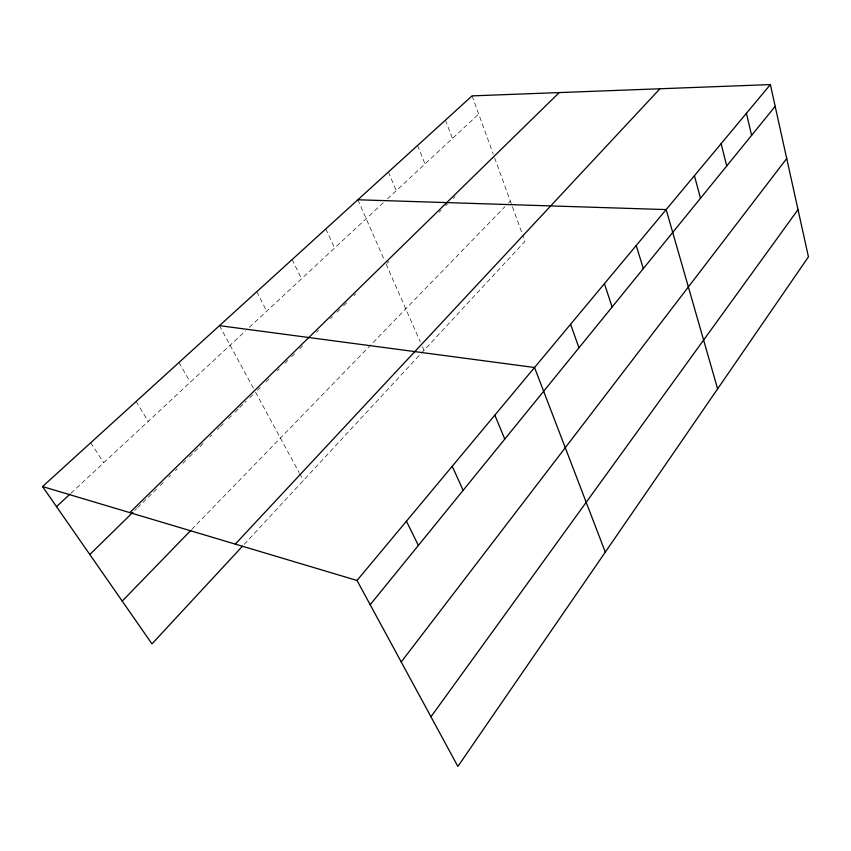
<?xml version="1.0" encoding="UTF-8"?>
<svg xmlns="http://www.w3.org/2000/svg" width="851" height="851" viewBox="0 0 851 851"><rect width="100%" height="100%" fill="white"/><g stroke="black" fill="none" stroke-linecap="round" stroke-linejoin="round"><path stroke-width="0.64" stroke-dasharray="4.25 3.19" d="M244.226 544.321L420.468 354.122M421.351 353.176L524.971 241.354L522.748 235.259M191.762 529.418L504.898 206.697M508.526 202.964L510.334 201.091M134.777 510.451L136.671 508.6M137.617 507.675L156.488 489.176M160.265 485.474L164.041 481.772M168.764 477.145L170.647 475.294M175.37 470.677L177.263 468.827M182.869 463.327L185.667 460.582M189.411 456.923L205.293 441.35M209.974 436.776L211.835 434.935M217.441 429.447L219.303 427.627M220.228 426.713L223.941 423.075M228.589 418.522L231.376 415.799M235.089 412.15L238.801 408.512M239.737 407.608L246.237 401.236M249.949 397.598L252.736 394.864M257.417 390.279L260.257 387.492M265.948 381.908L268.799 379.12M277.33 370.759L279.224 368.898M284.915 363.324L287.766 360.537M291.531 356.846L295.244 353.208M299.882 348.665L302.669 345.931M316.572 332.305L318.434 330.486M330.539 318.614L332.411 316.785M337.092 312.2L339.9 309.456M343.634 305.786L348.314 301.201M353.931 295.701L355.803 293.872M387.067 263.225L388.939 261.395M439.084 212.261L440.924 210.452M445.605 205.857L447.498 204.006M453.179 198.443L455.072 196.592M70.963 493.197L245.513 330.89M249.364 327.305L383.631 202.442M387.513 198.826L478.698 114.045M90.717 442.754L103.726 462.742M136.107 401.47L148.244 421.33M178.965 362.494L190.305 382.227M219.473 325.646L254.279 389.843M255.523 392.13L299.052 472.443M299.669 473.581L303.403 480.464M256.747 291.744L266.714 311.168M292.148 259.544L301.509 278.809M325.805 228.93L334.624 248.013M357.856 199.772L384.556 260.555M386.131 264.14L420.341 342.038M422.426 346.782L423.979 350.335M388.418 171.976L396.247 190.709M417.586 145.447L424.979 163.998M445.445 120.108L452.434 138.468M472.092 95.876L493.293 154.191M494.612 157.839L522.312 234.036"/><path stroke-width="1.28" d="M430.968 716.787L798.015 209.612M401.225 661.95L786.718 158.509M370.185 604.721L775.187 106.343M357.026 580.467L770.368 84.579L808.45 256.832L457.881 766.421L357.026 580.467L42.55 486.57L472.092 95.876L770.368 84.579M242.429 546.257L151.967 643.877L42.55 486.57M235.28 544.119L659.95 88.759M122.214 601.104L190.847 530.375M89.812 554.522L132.905 512.281M129.809 512.621L559.235 92.578M56.506 506.643L69.995 494.101M357.856 199.772L666.163 209.591L717.616 388.864M219.473 325.646L534.534 367.504L605.295 552.15M406.427 521.195L418.384 545.406M452.232 466.242L463.135 490.346M494.835 415.139L504.781 439.095M570.585 324.252L578.957 347.814M604.412 283.681L612.114 307.009M636.218 245.524L643.313 268.618M694.427 175.689L700.479 198.272M721.127 143.659L726.733 165.966M746.412 113.332L751.603 135.362"/></g></svg>
